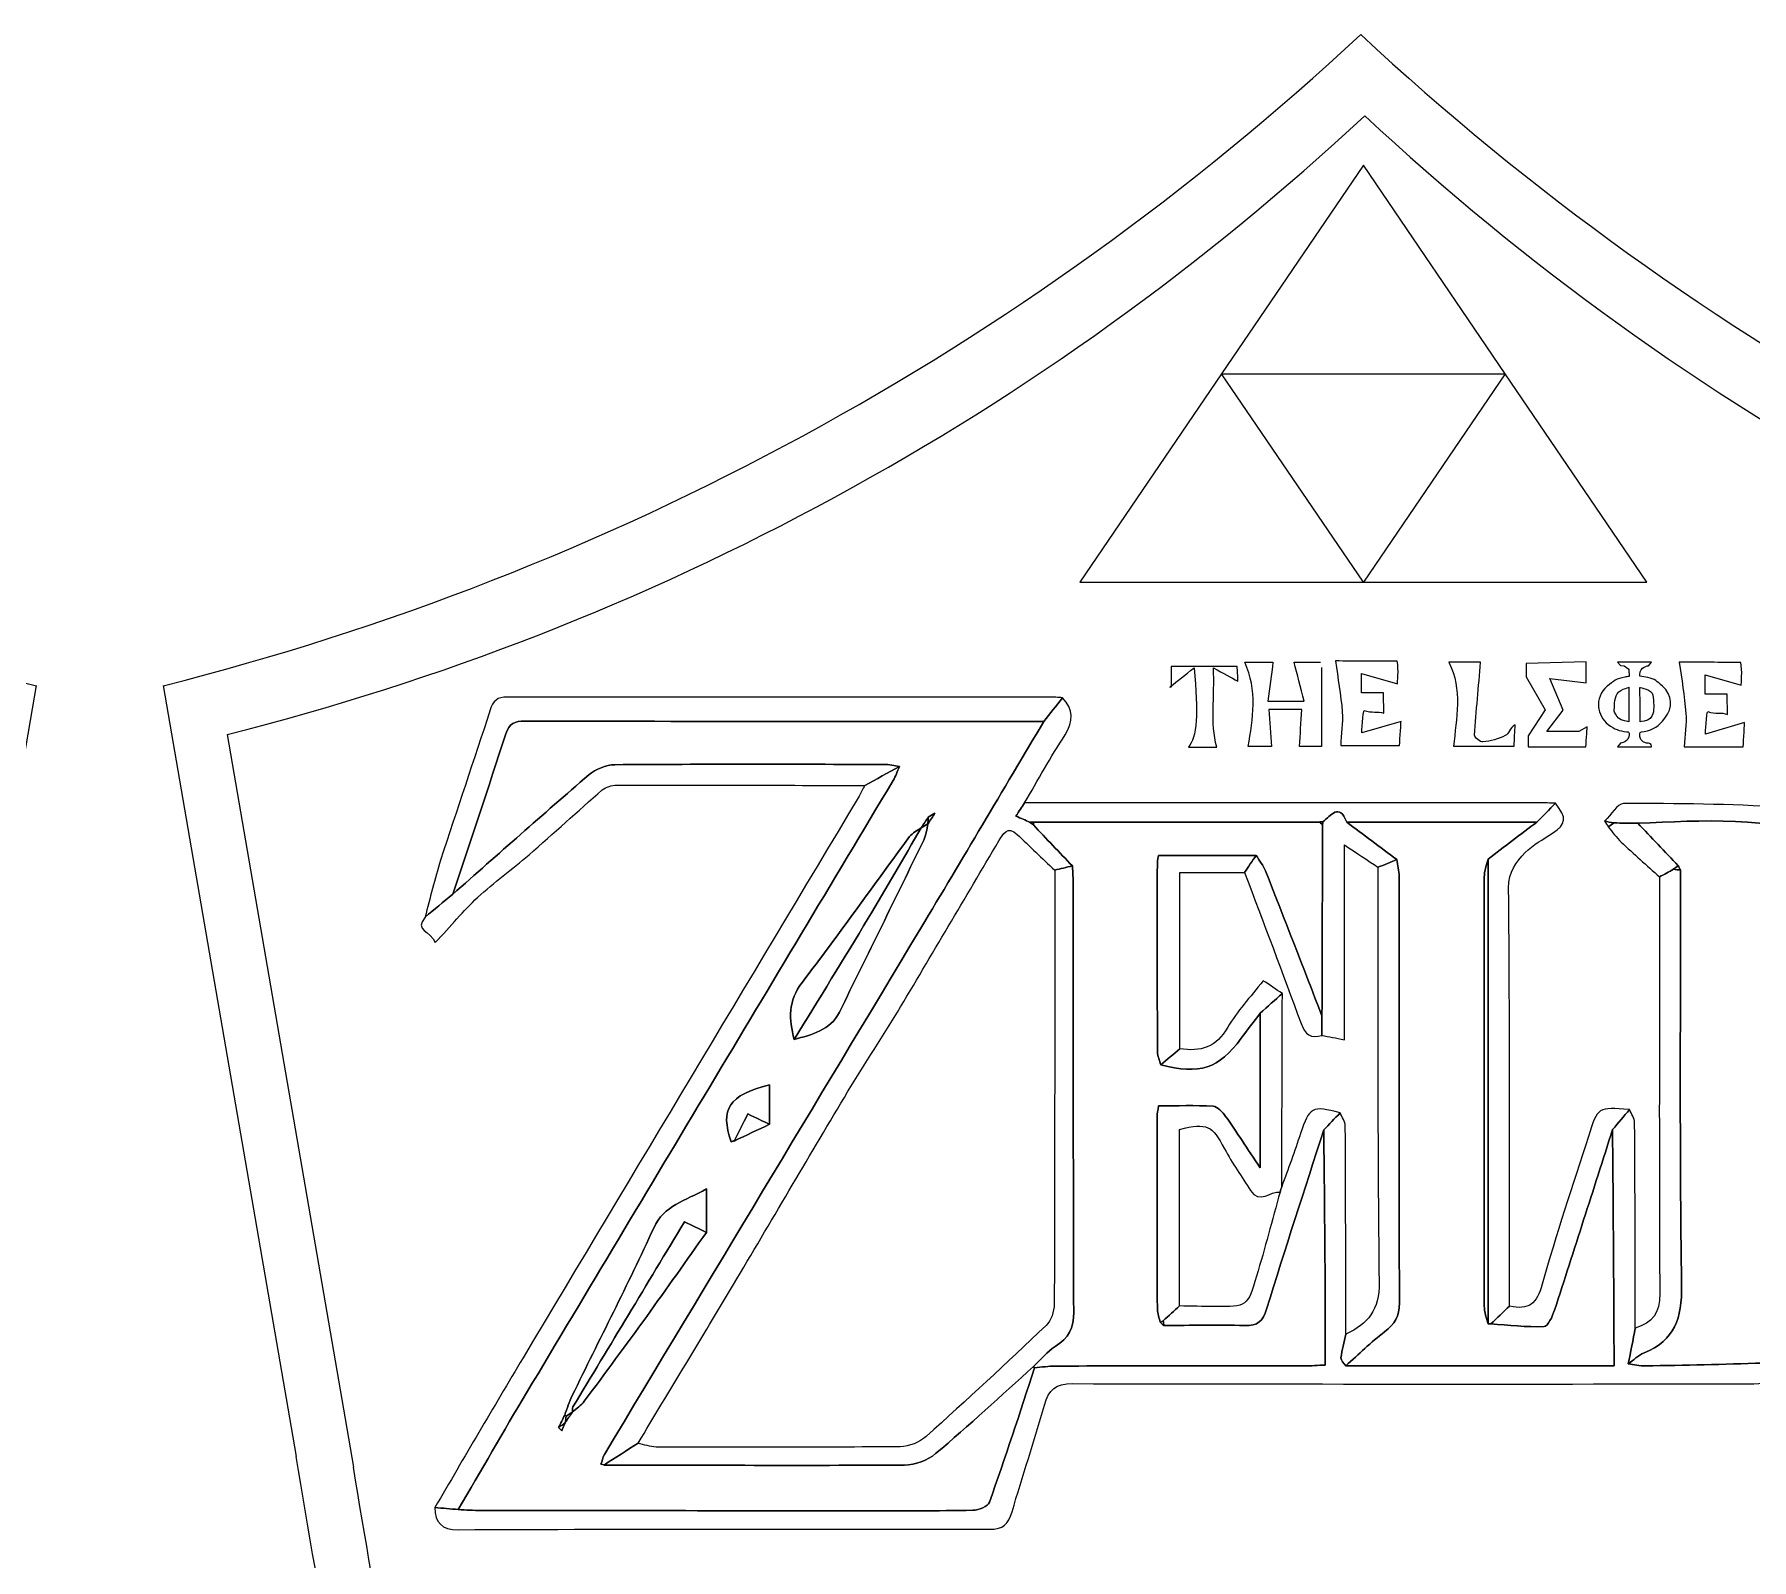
# Model space of a CAD drawing. Header units: inches. Extents: x 0 to 12, y 0 to 12.
# Drawn here: x 9.929 to 11.122, y 9.569 to 10.628 of the extents above; entities that cross this region are included whole.
import ezdxf

# ---------------------------------------------------------------- set-up
doc = ezdxf.new("R2010")
doc.units = ezdxf.units.IN
doc.header["$MEASUREMENT"] = 0

msp = doc.modelspace()

# ---------------------------------------------------------------- linework, layer by layer
at = {"color": 5, "lineweight": 0}
for p, q in [((10.8522, 10.537), (10.7537, 10.3922)), ((10.9506, 10.3922), (10.8522, 10.537)), ((10.7537, 10.3922), (10.6553, 10.2475)), ((10.8522, 10.2475), (10.7537, 10.3922)), ((10.7537, 10.3922), (10.9506, 10.3922)), ((10.9506, 10.3922), (10.8522, 10.2475)), ((11.0491, 10.2475), (10.9506, 10.3922)), ((10.6553, 10.2475), (10.8522, 10.2475)), ((10.8522, 10.2475), (11.0491, 10.2475)), ((10.0631, 10.1417), (10.1509, 9.6333))]:
    msp.add_line(p, q, dxfattribs=at)
at = {"color": 250, "lineweight": 0}
for p, q in [((9.8384, 9.6406), (9.9309, 10.1757)), ((10.0187, 10.1757), (10.1112, 9.6406))]:
    msp.add_line(p, q, dxfattribs=at)
for centre, start, end in [((10.3953, 12.021), 227.0707, 255.8739), ((9.5543, 12.021), 284.1261, 312.9293), ((12.1464, 12.021), 227.0707, 255.8739)]:
    msp.add_arc(centre, 1.9029, start, end, dxfattribs=at)
at = {"color": 5, "lineweight": 0}
for centre, start, end in [((9.6219, 11.8948), 284.1261, 312.9293), ((12.0843, 11.8948), 227.0707, 255.8739)]:
    msp.add_arc(centre, 1.8077, start, end, dxfattribs=at)
at = {"color": 1, "lineweight": 0}
for points, knots in [([(10.7186, 10.1748), (10.7186, 10.1793), (10.7186, 10.1837), (10.7186, 10.189), (10.7338, 10.189), (10.7486, 10.189), (10.7645, 10.189), (10.7647, 10.186), (10.7649, 10.1825), (10.7651, 10.1788), (10.76, 10.1815), (10.7553, 10.1841), (10.748, 10.1881), (10.7492, 10.1676), (10.7455, 10.1501), (10.7504, 10.133), (10.746, 10.133), (10.7386, 10.133), (10.7307, 10.133), (10.7365, 10.1396), (10.7378, 10.1565), (10.7346, 10.1881), (10.7281, 10.1829), (10.7232, 10.179), (10.7183, 10.175), (10.7183, 10.175), (10.7186, 10.1748), (10.7186, 10.1748)], [0, 0, 0, 0, 1, 1, 1, 2, 2, 2, 3, 3, 3, 4, 4, 4, 5, 5, 5, 6, 6, 6, 7, 7, 7, 8, 8, 8, 9, 9, 9, 9]), ([(10.823, 10.1882), (10.823, 10.1871), (10.823, 10.186), (10.823, 10.1849), (10.823, 10.1667), (10.823, 10.1502), (10.823, 10.1335), (10.8184, 10.1335), (10.812, 10.1335), (10.8078, 10.1335), (10.8083, 10.1418), (10.8089, 10.1501), (10.8095, 10.1592), (10.8016, 10.1592), (10.7949, 10.1592), (10.7864, 10.1592), (10.7871, 10.1506), (10.7877, 10.1423), (10.7884, 10.1334), (10.7837, 10.1334), (10.7766, 10.1334), (10.7721, 10.1334), (10.7756, 10.1528), (10.7786, 10.1724), (10.7698, 10.192), (10.7763, 10.192), (10.7828, 10.192), (10.7894, 10.192), (10.7882, 10.1831), (10.7871, 10.1742), (10.7859, 10.1648), (10.7947, 10.1648), (10.8013, 10.1648), (10.8111, 10.1648), (10.8085, 10.1748), (10.8063, 10.1834), (10.804, 10.192), (10.8101, 10.192), (10.8162, 10.192), (10.8223, 10.192)], [0, 0, 0, 0, 1, 1, 1, 2, 2, 2, 3, 3, 3, 4, 4, 4, 5, 5, 5, 6, 6, 6, 7, 7, 7, 8, 8, 8, 9, 9, 9, 10, 10, 10, 11, 11, 11, 12, 12, 12, 13, 13, 13, 13]), ([(10.8756, 10.1926), (10.8769, 10.1873), (10.8758, 10.177), (10.8758, 10.177), (10.8758, 10.177), (10.8508, 10.1842), (10.8508, 10.1842), (10.8508, 10.1842), (10.8508, 10.1707), (10.8508, 10.1707), (10.8508, 10.1707), (10.8661, 10.1707), (10.8661, 10.1707), (10.8661, 10.1707), (10.8664, 10.1592), (10.8664, 10.1565), (10.8621, 10.1583), (10.8578, 10.1564), (10.8528, 10.1585), (10.8516, 10.1578), (10.851, 10.1429), (10.851, 10.1429), (10.851, 10.1429), (10.8783, 10.1508), (10.8783, 10.1508), (10.8783, 10.1508), (10.8776, 10.139), (10.8773, 10.1341), (10.8622, 10.1341), (10.8481, 10.1341), (10.8364, 10.1341), (10.8368, 10.142), (10.838, 10.1498), (10.8375, 10.1575), (10.8366, 10.1693), (10.8344, 10.181), (10.8328, 10.1928), (10.8459, 10.1928), (10.8626, 10.1926), (10.8756, 10.1926)], [0, 0, 0, 0, 1, 1, 1, 2, 2, 2, 3, 3, 3, 4, 4, 4, 5, 5, 5, 6, 6, 6, 7, 7, 7, 8, 8, 8, 9, 9, 9, 10, 10, 10, 11, 11, 11, 12, 12, 12, 13, 13, 13, 13]), ([(10.9336, 10.192), (10.9321, 10.175), (10.9305, 10.1581), (10.9294, 10.1412), (10.9293, 10.1397), (10.9334, 10.1364), (10.9352, 10.1366), (10.9405, 10.1372), (10.946, 10.1386), (10.9507, 10.141), (10.9529, 10.1421), (10.9537, 10.1462), (10.9576, 10.1486), (10.9573, 10.1438), (10.9571, 10.1391), (10.9568, 10.1336), (10.9421, 10.1336), (10.9281, 10.1336), (10.9148, 10.1336), (10.9166, 10.1529), (10.9211, 10.1728), (10.9116, 10.192), (10.9189, 10.192), (10.9262, 10.192), (10.9336, 10.192)], [0, 0, 0, 0, 1, 1, 1, 2, 2, 2, 3, 3, 3, 4, 4, 4, 5, 5, 5, 6, 6, 6, 7, 7, 7, 8, 8, 8, 8]), ([(10.9816, 10.1807), (10.9816, 10.1807), (10.991, 10.1586), (10.991, 10.1586), (10.991, 10.1586), (10.9795, 10.1438), (10.9795, 10.1438), (10.9795, 10.1438), (11.0018, 10.1439), (11.0018, 10.1439), (11.0018, 10.1439), (11.0076, 10.1472), (11.0076, 10.1472), (11.0076, 10.1472), (11.007, 10.1383), (11.0067, 10.1333), (10.9919, 10.1333), (10.9667, 10.1333), (10.9667, 10.1333), (10.9667, 10.1333), (10.9665, 10.1409), (10.9665, 10.1409), (10.9665, 10.1409), (10.9785, 10.1589), (10.9785, 10.1589), (10.9785, 10.1589), (10.9652, 10.1818), (10.9652, 10.1818), (10.9652, 10.1818), (10.9651, 10.191), (10.9651, 10.191), (10.9651, 10.191), (11.0068, 10.1922), (11.0068, 10.1922), (11.0068, 10.1873), (11.0068, 10.1824), (11.0068, 10.1776), (11.0068, 10.1776), (10.9816, 10.1807), (10.9816, 10.1807)], [0, 0, 0, 0, 1, 1, 1, 2, 2, 2, 3, 3, 3, 4, 4, 4, 5, 5, 5, 6, 6, 6, 7, 7, 7, 8, 8, 8, 9, 9, 9, 10, 10, 10, 11, 11, 11, 12, 12, 12, 13, 13, 13, 13]), ([(11.0522, 10.192), (11.0522, 10.192), (11.0503, 10.1896), (11.0503, 10.1896), (11.0503, 10.1896), (11.0441, 10.1888), (11.0441, 10.1835), (11.0441, 10.1831), (11.0441, 10.1827), (11.0441, 10.1822), (11.046, 10.1819), (11.0479, 10.1817), (11.0497, 10.1814), (11.0544, 10.1804), (11.0562, 10.1786), (11.0598, 10.1754), (11.0667, 10.1691), (11.0674, 10.1603), (11.0615, 10.153), (11.0571, 10.1477), (11.0537, 10.1451), (11.0471, 10.1439), (11.0441, 10.1434), (11.0441, 10.1435), (11.0441, 10.1404), (11.0441, 10.137), (11.0487, 10.1357), (11.0487, 10.1357), (11.0487, 10.1357), (11.0497, 10.1357), (11.0501, 10.1357), (11.0525, 10.1357), (11.0523, 10.1333), (11.0523, 10.1333), (11.0523, 10.1333), (11.0287, 10.1333), (11.0287, 10.1333), (11.0287, 10.1333), (11.0306, 10.1357), (11.0306, 10.1357), (11.0306, 10.1357), (11.0367, 10.1366), (11.0368, 10.1418), (11.0368, 10.1431), (11.0366, 10.1436), (11.035, 10.1437), (11.0296, 10.1442), (11.0268, 10.1454), (11.0222, 10.1488), (11.0145, 10.1546), (11.012, 10.1669), (11.0215, 10.1753), (11.0257, 10.179), (11.0282, 10.1807), (11.0336, 10.1816), (11.0345, 10.1818), (11.0355, 10.1819), (11.0368, 10.1821), (11.0367, 10.1838), (11.0364, 10.1872), (11.0364, 10.1872), (11.0364, 10.1872), (11.0332, 10.1895), (11.0332, 10.1895), (11.0332, 10.1895), (11.0306, 10.1896), (11.0306, 10.1896), (11.0306, 10.1896), (11.0286, 10.192), (11.0286, 10.192), (11.0286, 10.192), (11.0522, 10.192), (11.0522, 10.192)], [0, 0, 0, 0, 1, 1, 1, 2, 2, 2, 3, 3, 3, 4, 4, 4, 5, 5, 5, 6, 6, 6, 7, 7, 7, 8, 8, 8, 9, 9, 9, 10, 10, 10, 11, 11, 11, 12, 12, 12, 13, 13, 13, 14, 14, 14, 15, 15, 15, 16, 16, 16, 17, 17, 17, 18, 18, 18, 19, 19, 19, 20, 20, 20, 21, 21, 21, 22, 22, 22, 23, 23, 23, 24, 24, 24, 24]), ([(11.1142, 10.1918), (11.1155, 10.1865), (11.1145, 10.1761), (11.1145, 10.1761), (11.1145, 10.1761), (11.0895, 10.1833), (11.0895, 10.1833), (11.0895, 10.1833), (11.0894, 10.1698), (11.0894, 10.1698), (11.0894, 10.1698), (11.1047, 10.1698), (11.1047, 10.1698), (11.1047, 10.1698), (11.105, 10.1584), (11.105, 10.1557), (11.1007, 10.1575), (11.0965, 10.1556), (11.0914, 10.1577), (11.0902, 10.157), (11.0897, 10.1421), (11.0897, 10.1421), (11.0897, 10.1421), (11.1169, 10.15), (11.1169, 10.15), (11.1169, 10.15), (11.1162, 10.1382), (11.1159, 10.1332), (11.1008, 10.1332), (11.0867, 10.1332), (11.075, 10.1332), (11.0754, 10.1412), (11.0767, 10.149), (11.0761, 10.1566), (11.0752, 10.1685), (11.0731, 10.1802), (11.0715, 10.192), (11.0845, 10.192), (11.1012, 10.1918), (11.1142, 10.1918)], [0, 0, 0, 0, 1, 1, 1, 2, 2, 2, 3, 3, 3, 4, 4, 4, 5, 5, 5, 6, 6, 6, 7, 7, 7, 8, 8, 8, 9, 9, 9, 10, 10, 10, 11, 11, 11, 12, 12, 12, 13, 13, 13, 13]), ([(10.7183, 10.175), (10.7183, 10.175), (10.7181, 10.1743), (10.7181, 10.1743), (10.7181, 10.1743), (10.7186, 10.1748), (10.7186, 10.1748), (10.7186, 10.1748), (10.7183, 10.175), (10.7183, 10.175)], [0, 0, 0, 0, 1, 1, 1, 2, 2, 2, 3, 3, 3, 3]), ([(11.0366, 10.1746), (11.0366, 10.1746), (11.0289, 10.1727), (11.0276, 10.1687), (11.0263, 10.1647), (11.0264, 10.1579), (11.0264, 10.1579), (11.0264, 10.1579), (11.0275, 10.1547), (11.0293, 10.153), (11.031, 10.1513), (11.0366, 10.1506), (11.0366, 10.1506), (11.0366, 10.1506), (11.0366, 10.1746), (11.0366, 10.1746)], [0, 0, 0, 0, 1, 1, 1, 2, 2, 2, 3, 3, 3, 4, 4, 4, 5, 5, 5, 5]), ([(11.0443, 10.1506), (11.0446, 10.1506), (11.0493, 10.1511), (11.0513, 10.1529), (11.0533, 10.1547), (11.0537, 10.158), (11.0537, 10.158), (11.0537, 10.158), (11.054, 10.1653), (11.0532, 10.1691), (11.0525, 10.1729), (11.0442, 10.1744), (11.0442, 10.1744), (11.0442, 10.1744), (11.0443, 10.1616), (11.0443, 10.1506)], [0, 0, 0, 0, 1, 1, 1, 2, 2, 2, 3, 3, 3, 4, 4, 4, 5, 5, 5, 5])]:
    msp.add_open_spline(points, degree=3, knots=knots, dxfattribs=at)
at = {"color": 5, "lineweight": 0}
for points, knots in [([(10.6433, 10.1672), (10.639, 10.1618), (10.6347, 10.1563), (10.6303, 10.1508), (10.5102, 10.1508), (10.3901, 10.1508), (10.2699, 10.1511), (10.2628, 10.1511), (10.259, 10.1494), (10.2566, 10.1422), (10.2446, 10.105), (10.2322, 10.068), (10.2198, 10.0309), (10.2134, 10.0256), (10.207, 10.0203), (10.2006, 10.015), (10.2042, 10.0282), (10.2072, 10.0416), (10.2114, 10.0546), (10.2227, 10.0894), (10.2346, 10.124), (10.2458, 10.1588), (10.2479, 10.1651), (10.2506, 10.1679), (10.2577, 10.1678), (10.3846, 10.1676), (10.5115, 10.1677), (10.6385, 10.1676), (10.6401, 10.1676), (10.6417, 10.1674), (10.6433, 10.1672)], [0, 0, 0, 0, 1, 1, 1, 2, 2, 2, 3, 3, 3, 4, 4, 4, 5, 5, 5, 6, 6, 6, 7, 7, 7, 8, 8, 8, 9, 9, 9, 10, 10, 10, 10]), ([(10.6433, 10.1672), (10.6507, 10.1591), (10.6512, 10.1512), (10.645, 10.1415), (10.635, 10.1262), (10.6262, 10.1101), (10.6169, 10.0943), (10.615, 10.0914), (10.6131, 10.0885), (10.6108, 10.0851), (10.6146, 10.0835), (10.6175, 10.0823), (10.6204, 10.081), (10.6212, 10.0804), (10.6221, 10.0797), (10.623, 10.079), (10.632, 10.0695), (10.6411, 10.06), (10.6501, 10.0505), (10.646, 10.0496), (10.6419, 10.0486), (10.6378, 10.0477), (10.6291, 10.0559), (10.6205, 10.0642), (10.6118, 10.0724), (10.6049, 10.0788), (10.6018, 10.0726), (10.5991, 10.0679), (10.5755, 10.0284), (10.5523, 9.9886), (10.5286, 9.9491), (10.5167, 9.9292), (10.5037, 9.9099), (10.4918, 9.8899), (10.4659, 9.8467), (10.4405, 9.8032), (10.4147, 9.7599), (10.3928, 9.7231), (10.3706, 9.6865), (10.3485, 9.6498), (10.3406, 9.6448), (10.3328, 9.6398), (10.3249, 9.6347), (10.3249, 9.6347), (10.3248, 9.6348), (10.3248, 9.6348), (10.3242, 9.635), (10.3235, 9.6352), (10.3227, 9.6352), (10.3235, 9.6374), (10.3239, 9.6399), (10.3251, 9.6419), (10.3983, 9.7638), (10.4717, 9.8856), (10.5449, 10.0074), (10.5735, 10.0551), (10.6018, 10.103), (10.6303, 10.1508), (10.6347, 10.1563), (10.639, 10.1618), (10.6433, 10.1672)], [0, 0, 0, 0, 1, 1, 1, 2, 2, 2, 3, 3, 3, 4, 4, 4, 5, 5, 5, 6, 6, 6, 7, 7, 7, 8, 8, 8, 9, 9, 9, 10, 10, 10, 11, 11, 11, 12, 12, 12, 13, 13, 13, 14, 14, 14, 15, 15, 15, 16, 16, 16, 17, 17, 17, 18, 18, 18, 19, 19, 19, 20, 20, 20, 20]), ([(10.53, 10.1196), (10.5265, 10.1201), (10.5229, 10.121), (10.5193, 10.121), (10.457, 10.1211), (10.3947, 10.1213), (10.3324, 10.1208), (10.3263, 10.1207), (10.319, 10.1177), (10.3143, 10.1137), (10.2825, 10.0864), (10.2513, 10.0586), (10.2198, 10.0309), (10.2322, 10.068), (10.2446, 10.105), (10.2566, 10.1422), (10.259, 10.1494), (10.2628, 10.1511), (10.2699, 10.1511), (10.3901, 10.1508), (10.5102, 10.1508), (10.6303, 10.1508), (10.6018, 10.103), (10.5735, 10.0551), (10.5449, 10.0074), (10.4717, 9.8856), (10.3983, 9.7638), (10.3251, 9.6419), (10.3239, 9.6399), (10.3235, 9.6374), (10.3227, 9.6352), (10.3234, 9.635), (10.3241, 9.6349), (10.3248, 9.6348), (10.3248, 9.6348), (10.3249, 9.6347), (10.3249, 9.6347), (10.3944, 9.6346), (10.464, 9.6342), (10.5336, 9.6347), (10.5409, 9.6347), (10.5496, 9.6379), (10.5551, 9.6426), (10.5784, 9.6621), (10.6006, 9.6828), (10.6232, 9.7031), (10.6232, 9.7031), (10.6239, 9.7022), (10.6239, 9.7022), (10.6136, 9.671), (10.6035, 9.6397), (10.5925, 9.6088), (10.5915, 9.6059), (10.585, 9.6034), (10.581, 9.6033), (10.5562, 9.6028), (10.5314, 9.603), (10.5066, 9.603), (10.4176, 9.603), (10.3285, 9.603), (10.2395, 9.6031), (10.2342, 9.6031), (10.229, 9.6035), (10.2237, 9.6038), (10.2395, 9.6308), (10.255, 9.6579), (10.2711, 9.6848), (10.3558, 9.8265), (10.4408, 9.9681), (10.5256, 10.1098), (10.5274, 10.1128), (10.5286, 10.1163), (10.53, 10.1196)], [0, 0, 0, 0, 1, 1, 1, 2, 2, 2, 3, 3, 3, 4, 4, 4, 5, 5, 5, 6, 6, 6, 7, 7, 7, 8, 8, 8, 9, 9, 9, 10, 10, 10, 11, 11, 11, 12, 12, 12, 13, 13, 13, 14, 14, 14, 15, 15, 15, 16, 16, 16, 17, 17, 17, 18, 18, 18, 19, 19, 19, 20, 20, 20, 21, 21, 21, 22, 22, 22, 23, 23, 23, 24, 24, 24, 24]), ([(10.53, 10.1196), (10.522, 10.1152), (10.5139, 10.1108), (10.5059, 10.1064), (10.4484, 10.1065), (10.391, 10.1067), (10.3336, 10.1066), (10.3303, 10.1066), (10.3262, 10.1054), (10.3237, 10.1033), (10.3066, 10.0885), (10.2899, 10.0732), (10.2728, 10.0583), (10.2611, 10.0482), (10.2485, 10.0392), (10.2371, 10.0287), (10.2272, 10.0195), (10.2185, 10.0089), (10.2077, 9.9973), (10.2045, 10.0056), (10.1927, 10.0055), (10.2006, 10.015), (10.207, 10.0203), (10.2134, 10.0256), (10.2198, 10.0309), (10.2513, 10.0586), (10.2825, 10.0864), (10.3143, 10.1137), (10.319, 10.1177), (10.3263, 10.1207), (10.3324, 10.1208), (10.3947, 10.1213), (10.457, 10.1211), (10.5193, 10.121), (10.5229, 10.121), (10.5265, 10.1201), (10.53, 10.1196)], [0, 0, 0, 0, 1, 1, 1, 2, 2, 2, 3, 3, 3, 4, 4, 4, 5, 5, 5, 6, 6, 6, 7, 7, 7, 8, 8, 8, 9, 9, 9, 10, 10, 10, 11, 11, 11, 12, 12, 12, 12]), ([(10.2237, 9.6038), (10.2183, 9.6043), (10.2129, 9.6047), (10.2074, 9.6052), (10.2278, 9.6399), (10.248, 9.6747), (10.2687, 9.7092), (10.3464, 9.8392), (10.4242, 9.969), (10.502, 10.0989), (10.5034, 10.1013), (10.5046, 10.1039), (10.5059, 10.1064), (10.5139, 10.1108), (10.522, 10.1152), (10.53, 10.1196), (10.5286, 10.1163), (10.5274, 10.1128), (10.5256, 10.1098), (10.4408, 9.9681), (10.3558, 9.8265), (10.2711, 9.6848), (10.255, 9.6579), (10.2395, 9.6308), (10.2237, 9.6038)], [0, 0, 0, 0, 1, 1, 1, 2, 2, 2, 3, 3, 3, 4, 4, 4, 5, 5, 5, 6, 6, 6, 7, 7, 7, 8, 8, 8, 8]), ([(10.9855, 10.094), (10.9812, 10.0897), (10.977, 10.0853), (10.9727, 10.081), (10.9287, 10.081), (10.8846, 10.081), (10.8406, 10.081), (10.8352, 10.0947), (10.8297, 10.0853), (10.8241, 10.0812), (10.8232, 10.0811), (10.8222, 10.0811), (10.8212, 10.081), (10.7553, 10.081), (10.6893, 10.081), (10.6233, 10.081), (10.6223, 10.081), (10.6214, 10.081), (10.6204, 10.081), (10.6175, 10.0823), (10.6146, 10.0835), (10.6108, 10.0851), (10.6131, 10.0885), (10.615, 10.0914), (10.6169, 10.0943), (10.7361, 10.0944), (10.8553, 10.0944), (10.9745, 10.0944), (10.9781, 10.0944), (10.9818, 10.0941), (10.9855, 10.094)], [0, 0, 0, 0, 1, 1, 1, 2, 2, 2, 3, 3, 3, 4, 4, 4, 5, 5, 5, 6, 6, 6, 7, 7, 7, 8, 8, 8, 9, 9, 9, 10, 10, 10, 10]), ([(10.8753, 10.055), (10.871, 10.0532), (10.8667, 10.0514), (10.8623, 10.0496), (10.855, 10.0545), (10.8477, 10.0593), (10.839, 10.0651), (10.839, 10.0194), (10.839, 9.9753), (10.839, 9.9299), (10.833, 9.9311), (10.8282, 9.932), (10.8234, 9.9329), (10.8234, 9.9375), (10.8234, 9.942), (10.8234, 9.9465), (10.8236, 9.9908), (10.8237, 10.0351), (10.8238, 10.0795), (10.824, 10.08), (10.8241, 10.0806), (10.8241, 10.0812), (10.8297, 10.0853), (10.8352, 10.0947), (10.8406, 10.081), (10.8522, 10.0724), (10.8637, 10.0637), (10.8753, 10.055)], [0, 0, 0, 0, 1, 1, 1, 2, 2, 2, 3, 3, 3, 4, 4, 4, 5, 5, 5, 6, 6, 6, 7, 7, 7, 8, 8, 8, 9, 9, 9, 9]), ([(10.9855, 10.094), (10.9937, 10.084), (10.9932, 10.0797), (10.9834, 10.0732), (10.977, 10.0689), (10.9698, 10.0653), (10.9646, 10.0598), (10.9582, 10.0532), (10.9529, 10.0466), (10.953, 10.0351), (10.9539, 9.9384), (10.9537, 9.8417), (10.9537, 9.745), (10.9494, 9.7409), (10.945, 9.7367), (10.9406, 9.7326), (10.94, 9.7326), (10.9394, 9.7326), (10.9387, 9.7326), (10.9387, 9.8402), (10.9387, 9.9477), (10.9387, 10.0553), (10.95, 10.0639), (10.9614, 10.0725), (10.9727, 10.081), (10.977, 10.0853), (10.9812, 10.0897), (10.9855, 10.094)], [0, 0, 0, 0, 1, 1, 1, 2, 2, 2, 3, 3, 3, 4, 4, 4, 5, 5, 5, 6, 6, 6, 7, 7, 7, 8, 8, 8, 9, 9, 9, 9]), ([(11.1904, 10.075), (11.1878, 10.0723), (11.1853, 10.0697), (11.1828, 10.067), (11.1809, 10.0674), (11.1788, 10.0676), (11.177, 10.0683), (11.1334, 10.0857), (11.088, 10.0819), (11.0427, 10.0802), (11.0372, 10.0802), (11.0317, 10.0803), (11.0262, 10.0804), (11.024, 10.0808), (11.0218, 10.0812), (11.0197, 10.0816), (11.0241, 10.0859), (11.0284, 10.0938), (11.0328, 10.0938), (11.0698, 10.0939), (11.1068, 10.0936), (11.1436, 10.0912), (11.1579, 10.0903), (11.1717, 10.0838), (11.1857, 10.0795), (11.1875, 10.079), (11.1888, 10.0766), (11.1904, 10.075)], [0, 0, 0, 0, 1, 1, 1, 2, 2, 2, 3, 3, 3, 4, 4, 4, 5, 5, 5, 6, 6, 6, 7, 7, 7, 8, 8, 8, 9, 9, 9, 9]), ([(10.5499, 10.0843), (10.5499, 10.0843), (10.55, 10.0844), (10.55, 10.0844), (10.5484, 10.0819), (10.5467, 10.0795), (10.5451, 10.077), (10.5451, 10.077), (10.5451, 10.077), (10.5451, 10.077), (10.5424, 10.075), (10.539, 10.0735), (10.5371, 10.0709), (10.5122, 10.0372), (10.4881, 10.003), (10.4626, 9.9699), (10.4525, 9.9568), (10.4533, 9.9441), (10.4569, 9.9301), (10.4692, 9.9334), (10.482, 9.9363), (10.4883, 9.9491), (10.508, 9.9888), (10.5275, 10.0287), (10.5469, 10.0685), (10.5486, 10.0719), (10.5489, 10.076), (10.5498, 10.0797), (10.5498, 10.0797), (10.5497, 10.0796), (10.5497, 10.0796), (10.5514, 10.0822), (10.5531, 10.0847), (10.5547, 10.0872), (10.5531, 10.0863), (10.5515, 10.0853), (10.5499, 10.0843)], [0, 0, 0, 0, 1, 1, 1, 2, 2, 2, 3, 3, 3, 4, 4, 4, 5, 5, 5, 6, 6, 6, 7, 7, 7, 8, 8, 8, 9, 9, 9, 10, 10, 10, 11, 11, 11, 12, 12, 12, 12]), ([(10.5451, 10.077), (10.5329, 10.056), (10.5208, 10.035), (10.5083, 10.0142), (10.4914, 9.986), (10.4741, 9.9581), (10.4569, 9.9301), (10.4533, 9.9441), (10.4525, 9.9568), (10.4626, 9.9699), (10.4881, 10.003), (10.5122, 10.0372), (10.5371, 10.0709), (10.539, 10.0735), (10.5424, 10.075), (10.5451, 10.077)], [0, 0, 0, 0, 1, 1, 1, 2, 2, 2, 3, 3, 3, 4, 4, 4, 5, 5, 5, 5]), ([(10.5498, 10.0797), (10.5489, 10.076), (10.5486, 10.0719), (10.5469, 10.0685), (10.5275, 10.0287), (10.508, 9.9888), (10.4883, 9.9491), (10.482, 9.9363), (10.4692, 9.9334), (10.4569, 9.9301), (10.4741, 9.9581), (10.4914, 9.986), (10.5083, 10.0142), (10.5208, 10.035), (10.5329, 10.056), (10.5451, 10.077), (10.5451, 10.077), (10.5451, 10.077), (10.5451, 10.077), (10.5466, 10.0779), (10.5482, 10.0788), (10.5498, 10.0797)], [0, 0, 0, 0, 1, 1, 1, 2, 2, 2, 3, 3, 3, 4, 4, 4, 5, 5, 5, 6, 6, 6, 7, 7, 7, 7]), ([(10.5498, 10.0797), (10.5482, 10.0788), (10.5466, 10.0779), (10.5451, 10.077), (10.5467, 10.0795), (10.5484, 10.0819), (10.55, 10.0844), (10.5499, 10.0828), (10.5498, 10.0812), (10.5497, 10.0796), (10.5497, 10.0796), (10.5498, 10.0797), (10.5498, 10.0797)], [0, 0, 0, 0, 1, 1, 1, 2, 2, 2, 3, 3, 3, 4, 4, 4, 4]), ([(10.5497, 10.0796), (10.5498, 10.0812), (10.5499, 10.0828), (10.55, 10.0844), (10.55, 10.0844), (10.5499, 10.0843), (10.5499, 10.0843), (10.5515, 10.0853), (10.5531, 10.0863), (10.5547, 10.0872), (10.5531, 10.0847), (10.5514, 10.0822), (10.5497, 10.0796)], [0, 0, 0, 0, 1, 1, 1, 2, 2, 2, 3, 3, 3, 4, 4, 4, 4]), ([(10.5547, 10.0872), (10.5531, 10.0863), (10.5515, 10.0853), (10.5499, 10.0843), (10.5515, 10.0853), (10.5531, 10.0863), (10.5547, 10.0872)], [0, 0, 0, 0, 1, 1, 1, 2, 2, 2, 2]), ([(10.6233, 10.081), (10.6232, 10.0804), (10.6231, 10.0797), (10.623, 10.079), (10.6221, 10.0797), (10.6212, 10.0804), (10.6204, 10.081), (10.6214, 10.081), (10.6223, 10.081), (10.6233, 10.081)], [0, 0, 0, 0, 1, 1, 1, 2, 2, 2, 3, 3, 3, 3]), ([(10.6233, 10.081), (10.6893, 10.081), (10.7553, 10.081), (10.8212, 10.081), (10.8221, 10.0805), (10.8229, 10.08), (10.8238, 10.0795), (10.8237, 10.0351), (10.8236, 9.9908), (10.8234, 9.9465), (10.8104, 9.9801), (10.7974, 10.0136), (10.7842, 10.0471), (10.7826, 10.0509), (10.7799, 10.0543), (10.7777, 10.0579), (10.7553, 10.0579), (10.733, 10.0579), (10.7098, 10.0579), (10.7096, 10.0566), (10.7091, 10.0547), (10.7091, 10.0528), (10.709, 10.009), (10.709, 9.9653), (10.7092, 9.9215), (10.7092, 9.9185), (10.7107, 9.9155), (10.7115, 9.9125), (10.7385, 9.9054), (10.7518, 9.9098), (10.7673, 9.9309), (10.7716, 9.9367), (10.7761, 9.9425), (10.7805, 9.9483), (10.7805, 9.9135), (10.7805, 9.8786), (10.7805, 9.8409), (10.7714, 9.8546), (10.7642, 9.8658), (10.7565, 9.8767), (10.7544, 9.8797), (10.7509, 9.8835), (10.7478, 9.8837), (10.7354, 9.8845), (10.7229, 9.884), (10.71, 9.884), (10.7095, 9.8806), (10.709, 9.8787), (10.709, 9.8768), (10.709, 9.8321), (10.709, 9.7875), (10.7091, 9.7428), (10.7091, 9.7397), (10.7105, 9.7366), (10.7112, 9.7336), (10.712, 9.7329), (10.7128, 9.7322), (10.7136, 9.7315), (10.7323, 9.7316), (10.751, 9.7323), (10.7697, 9.7315), (10.779, 9.7312), (10.7824, 9.7346), (10.7849, 9.7429), (10.7978, 9.7845), (10.8113, 9.8259), (10.8247, 9.8673), (10.825, 9.8307), (10.8254, 9.7942), (10.8256, 9.7576), (10.8258, 9.7402), (10.8257, 9.7227), (10.8257, 9.7041), (10.8203, 9.7039), (10.816, 9.7035), (10.8117, 9.7035), (10.7539, 9.7035), (10.6962, 9.7035), (10.6384, 9.7034), (10.6336, 9.7034), (10.6287, 9.7026), (10.6239, 9.7022), (10.6239, 9.7022), (10.6232, 9.7031), (10.6232, 9.7031), (10.6282, 9.7078), (10.6325, 9.7136), (10.6382, 9.717), (10.6476, 9.7227), (10.651, 9.7298), (10.651, 9.7409), (10.6506, 9.8396), (10.6508, 9.9384), (10.6507, 10.0372), (10.6507, 10.0416), (10.6504, 10.0461), (10.6501, 10.0505), (10.6411, 10.06), (10.632, 10.0695), (10.623, 10.079), (10.6231, 10.0797), (10.6232, 10.0804), (10.6233, 10.081)], [0, 0, 0, 0, 1, 1, 1, 2, 2, 2, 3, 3, 3, 4, 4, 4, 5, 5, 5, 6, 6, 6, 7, 7, 7, 8, 8, 8, 9, 9, 9, 10, 10, 10, 11, 11, 11, 12, 12, 12, 13, 13, 13, 14, 14, 14, 15, 15, 15, 16, 16, 16, 17, 17, 17, 18, 18, 18, 19, 19, 19, 20, 20, 20, 21, 21, 21, 22, 22, 22, 23, 23, 23, 24, 24, 24, 25, 25, 25, 26, 26, 26, 27, 27, 27, 28, 28, 28, 29, 29, 29, 30, 30, 30, 31, 31, 31, 32, 32, 32, 33, 33, 33, 34, 34, 34, 34]), ([(10.8241, 10.0812), (10.8241, 10.0806), (10.824, 10.08), (10.8238, 10.0795), (10.8229, 10.08), (10.8221, 10.0805), (10.8212, 10.081), (10.8222, 10.0811), (10.8232, 10.0811), (10.8241, 10.0812)], [0, 0, 0, 0, 1, 1, 1, 2, 2, 2, 3, 3, 3, 3]), ([(10.9406, 9.7326), (10.953, 9.7318), (10.9654, 9.7303), (10.9777, 9.7308), (10.9803, 9.7309), (10.9835, 9.7379), (10.9849, 9.7422), (10.9985, 9.7839), (11.0118, 9.8257), (11.0252, 9.8675), (11.0255, 9.8236), (11.0259, 9.7796), (11.0261, 9.7357), (11.0262, 9.7256), (11.0262, 9.7155), (11.0262, 9.7036), (10.9634, 9.7036), (10.9017, 9.7036), (10.84, 9.7036), (10.8489, 9.7115), (10.8574, 9.7201), (10.8669, 9.7271), (10.8741, 9.7325), (10.8773, 9.7379), (10.8772, 9.7472), (10.8769, 9.8459), (10.877, 9.9446), (10.877, 10.0433), (10.877, 10.0472), (10.8759, 10.0511), (10.8753, 10.055), (10.8637, 10.0637), (10.8522, 10.0724), (10.8406, 10.081), (10.8846, 10.081), (10.9287, 10.081), (10.9727, 10.081), (10.9614, 10.0725), (10.95, 10.0639), (10.9387, 10.0553), (10.9378, 10.0512), (10.9361, 10.047), (10.9361, 10.0428), (10.936, 9.9435), (10.936, 9.8443), (10.9361, 9.745), (10.9361, 9.7409), (10.9378, 9.7367), (10.9387, 9.7326), (10.9394, 9.7326), (10.94, 9.7326), (10.9406, 9.7326)], [0, 0, 0, 0, 1, 1, 1, 2, 2, 2, 3, 3, 3, 4, 4, 4, 5, 5, 5, 6, 6, 6, 7, 7, 7, 8, 8, 8, 9, 9, 9, 10, 10, 10, 11, 11, 11, 12, 12, 12, 13, 13, 13, 14, 14, 14, 15, 15, 15, 16, 16, 16, 17, 17, 17, 17]), ([(11.0262, 10.0804), (11.0249, 10.0795), (11.0236, 10.0785), (11.0222, 10.0776), (11.0214, 10.079), (11.0205, 10.0803), (11.0197, 10.0816), (11.0218, 10.0812), (11.024, 10.0808), (11.0262, 10.0804)], [0, 0, 0, 0, 1, 1, 1, 2, 2, 2, 3, 3, 3, 3]), ([(11.0262, 10.0804), (11.0317, 10.0803), (11.0372, 10.0802), (11.0427, 10.0802), (11.0521, 10.0703), (11.0615, 10.0605), (11.0708, 10.0506), (11.0697, 10.0499), (11.0686, 10.0491), (11.0675, 10.0483), (11.0643, 10.0465), (11.061, 10.0447), (11.0578, 10.0429), (11.0489, 10.051), (11.0399, 10.0589), (11.0312, 10.0671), (11.0279, 10.0702), (11.0252, 10.0741), (11.0222, 10.0776), (11.0236, 10.0785), (11.0249, 10.0795), (11.0262, 10.0804)], [0, 0, 0, 0, 1, 1, 1, 2, 2, 2, 3, 3, 3, 4, 4, 4, 5, 5, 5, 6, 6, 6, 7, 7, 7, 7]), ([(11.0708, 10.0506), (11.0615, 10.0605), (11.0521, 10.0703), (11.0427, 10.0802), (11.088, 10.0819), (11.1334, 10.0857), (11.177, 10.0683), (11.1788, 10.0676), (11.1809, 10.0674), (11.1828, 10.067), (11.2385, 10.0369), (11.2582, 9.9863), (11.2638, 9.927), (11.268, 9.8824), (11.266, 9.8385), (11.2515, 9.7959), (11.2327, 9.7404), (11.1883, 9.7076), (11.1296, 9.7055), (11.1024, 9.7045), (11.0752, 9.704), (11.048, 9.7035), (11.044, 9.7034), (11.04, 9.7044), (11.0361, 9.7049), (11.0397, 9.7075), (11.0431, 9.7109), (11.0471, 9.7125), (11.0685, 9.7213), (11.0735, 9.7366), (11.0731, 9.7593), (11.0717, 9.8554), (11.0724, 9.9515), (11.0724, 10.0476), (11.0719, 10.0486), (11.0713, 10.0496), (11.0708, 10.0506)], [0, 0, 0, 0, 1, 1, 1, 2, 2, 2, 3, 3, 3, 4, 4, 4, 5, 5, 5, 6, 6, 6, 7, 7, 7, 8, 8, 8, 9, 9, 9, 10, 10, 10, 11, 11, 11, 12, 12, 12, 12]), ([(11.1904, 10.075), (11.2181, 10.0632), (11.2384, 10.0443), (11.2525, 10.0169), (11.2719, 9.9794), (11.2807, 9.9401), (11.2807, 9.8984), (11.2807, 9.8896), (11.2793, 9.8809), (11.2786, 9.8722), (11.2792, 9.8639), (11.2819, 9.855), (11.28, 9.8473), (11.2743, 9.8242), (11.267, 9.8015), (11.2601, 9.7787), (11.2584, 9.773), (11.2558, 9.7675), (11.2536, 9.7619), (11.2431, 9.7505), (11.2325, 9.7392), (11.2219, 9.7277), (11.2215, 9.7273), (11.2218, 9.7261), (11.2218, 9.7253), (11.2218, 9.7253), (11.2218, 9.7256), (11.2218, 9.7256), (11.1983, 9.7052), (11.1684, 9.7007), (11.1399, 9.693), (11.1314, 9.6908), (11.1221, 9.691), (11.1132, 9.691), (10.9589, 9.6909), (10.8046, 9.6908), (10.6503, 9.6912), (10.6384, 9.6913), (10.6337, 9.6869), (10.6307, 9.6762), (10.6237, 9.6514), (10.6154, 9.6269), (10.6082, 9.6021), (10.6057, 9.5936), (10.6022, 9.5901), (10.5925, 9.5901), (10.4695, 9.5904), (10.3466, 9.5903), (10.2236, 9.5898), (10.212, 9.5898), (10.2076, 9.5946), (10.2074, 9.6052), (10.2129, 9.6047), (10.2183, 9.6043), (10.2237, 9.6038), (10.229, 9.6035), (10.2342, 9.6031), (10.2395, 9.6031), (10.3285, 9.603), (10.4176, 9.603), (10.5066, 9.603), (10.5314, 9.603), (10.5562, 9.6028), (10.581, 9.6033), (10.585, 9.6034), (10.5915, 9.6059), (10.5925, 9.6088), (10.6035, 9.6397), (10.6136, 9.671), (10.6239, 9.7022), (10.6287, 9.7026), (10.6336, 9.7034), (10.6384, 9.7034), (10.6962, 9.7035), (10.7539, 9.7035), (10.8117, 9.7035), (10.816, 9.7035), (10.8203, 9.7039), (10.8257, 9.7041), (10.8257, 9.7227), (10.8258, 9.7402), (10.8256, 9.7576), (10.8254, 9.7942), (10.825, 9.8307), (10.8247, 9.8673), (10.8284, 9.8712), (10.8322, 9.8752), (10.836, 9.8791), (10.8373, 9.876), (10.8396, 9.8729), (10.8396, 9.8698), (10.8399, 9.8217), (10.8399, 9.7736), (10.84, 9.7256), (10.8388, 9.72), (10.8373, 9.7146), (10.8366, 9.709), (10.8364, 9.7073), (10.8388, 9.7054), (10.84, 9.7036), (10.9017, 9.7036), (10.9634, 9.7036), (11.0262, 9.7036), (11.0262, 9.7155), (11.0262, 9.7256), (11.0261, 9.7357), (11.0259, 9.7796), (11.0255, 9.8236), (11.0252, 9.8675), (11.0291, 9.8722), (11.033, 9.8768), (11.037, 9.8814), (11.0382, 9.8783), (11.0405, 9.8753), (11.0405, 9.8722), (11.0409, 9.8247), (11.0409, 9.7773), (11.041, 9.7298), (11.0394, 9.7215), (11.0377, 9.7132), (11.0361, 9.7049), (11.04, 9.7044), (11.044, 9.7034), (11.048, 9.7035), (11.0752, 9.704), (11.1024, 9.7045), (11.1296, 9.7055), (11.1883, 9.7076), (11.2327, 9.7404), (11.2515, 9.7959), (11.266, 9.8385), (11.268, 9.8824), (11.2638, 9.927), (11.2582, 9.9863), (11.2385, 10.0369), (11.1828, 10.067), (11.1853, 10.0697), (11.1878, 10.0723), (11.1904, 10.075)], [0, 0, 0, 0, 1, 1, 1, 2, 2, 2, 3, 3, 3, 4, 4, 4, 5, 5, 5, 6, 6, 6, 7, 7, 7, 8, 8, 8, 9, 9, 9, 10, 10, 10, 11, 11, 11, 12, 12, 12, 13, 13, 13, 14, 14, 14, 15, 15, 15, 16, 16, 16, 17, 17, 17, 18, 18, 18, 19, 19, 19, 20, 20, 20, 21, 21, 21, 22, 22, 22, 23, 23, 23, 24, 24, 24, 25, 25, 25, 26, 26, 26, 27, 27, 27, 28, 28, 28, 29, 29, 29, 30, 30, 30, 31, 31, 31, 32, 32, 32, 33, 33, 33, 34, 34, 34, 35, 35, 35, 36, 36, 36, 37, 37, 37, 38, 38, 38, 39, 39, 39, 40, 40, 40, 41, 41, 41, 42, 42, 42, 43, 43, 43, 44, 44, 44, 45, 45, 45, 46, 46, 46, 46]), ([(10.7697, 10.046), (10.7551, 10.046), (10.7406, 10.046), (10.7247, 10.046), (10.7247, 10.0046), (10.7247, 9.9642), (10.7247, 9.9237), (10.7203, 9.92), (10.7159, 9.9163), (10.7115, 9.9125), (10.7107, 9.9155), (10.7092, 9.9185), (10.7092, 9.9215), (10.709, 9.9653), (10.709, 10.009), (10.7091, 10.0528), (10.7091, 10.0547), (10.7096, 10.0566), (10.7098, 10.0579), (10.733, 10.0579), (10.7553, 10.0579), (10.7777, 10.0579), (10.775, 10.0539), (10.7723, 10.05), (10.7697, 10.046)], [0, 0, 0, 0, 1, 1, 1, 2, 2, 2, 3, 3, 3, 4, 4, 4, 5, 5, 5, 6, 6, 6, 7, 7, 7, 8, 8, 8, 8]), ([(10.7697, 10.046), (10.7723, 10.05), (10.775, 10.0539), (10.7777, 10.0579), (10.7799, 10.0543), (10.7826, 10.0509), (10.7842, 10.0471), (10.7974, 10.0136), (10.8104, 9.9801), (10.8234, 9.9465), (10.8234, 9.942), (10.8234, 9.9375), (10.8234, 9.9329), (10.8157, 9.9306), (10.8117, 9.9334), (10.8089, 9.9411), (10.7961, 9.9762), (10.7828, 10.011), (10.7697, 10.046)], [0, 0, 0, 0, 1, 1, 1, 2, 2, 2, 3, 3, 3, 4, 4, 4, 5, 5, 5, 6, 6, 6, 6]), ([(10.84, 9.7256), (10.8554, 9.7326), (10.8634, 9.7422), (10.8631, 9.7615), (10.8618, 9.8575), (10.8624, 9.9536), (10.8623, 10.0496), (10.8667, 10.0514), (10.871, 10.0532), (10.8753, 10.055), (10.8759, 10.0511), (10.877, 10.0472), (10.877, 10.0433), (10.877, 9.9446), (10.8769, 9.8459), (10.8772, 9.7472), (10.8773, 9.7379), (10.8741, 9.7325), (10.8669, 9.7271), (10.8574, 9.7201), (10.8489, 9.7115), (10.84, 9.7036), (10.8388, 9.7054), (10.8364, 9.7073), (10.8366, 9.709), (10.8373, 9.7146), (10.8388, 9.72), (10.84, 9.7256)], [0, 0, 0, 0, 1, 1, 1, 2, 2, 2, 3, 3, 3, 4, 4, 4, 5, 5, 5, 6, 6, 6, 7, 7, 7, 8, 8, 8, 9, 9, 9, 9]), ([(10.9387, 9.7326), (10.9378, 9.7367), (10.9361, 9.7409), (10.9361, 9.745), (10.936, 9.8443), (10.936, 9.9435), (10.9361, 10.0428), (10.9361, 10.047), (10.9378, 10.0512), (10.9387, 10.0553), (10.9387, 9.9477), (10.9387, 9.8402), (10.9387, 9.7326)], [0, 0, 0, 0, 1, 1, 1, 2, 2, 2, 3, 3, 3, 4, 4, 4, 4]), ([(10.3485, 9.6498), (10.3527, 9.6489), (10.3569, 9.6472), (10.361, 9.6472), (10.4176, 9.647), (10.4741, 9.6469), (10.5306, 9.6474), (10.5367, 9.6475), (10.544, 9.6505), (10.5486, 9.6546), (10.5768, 9.6798), (10.6045, 9.7055), (10.6318, 9.7316), (10.6353, 9.7349), (10.6375, 9.7414), (10.6375, 9.7464), (10.6379, 9.8468), (10.6378, 9.9472), (10.6378, 10.0477), (10.6419, 10.0486), (10.646, 10.0496), (10.6501, 10.0505), (10.6504, 10.0461), (10.6507, 10.0416), (10.6507, 10.0372), (10.6508, 9.9384), (10.6506, 9.8396), (10.651, 9.7409), (10.651, 9.7298), (10.6476, 9.7227), (10.6382, 9.717), (10.6325, 9.7136), (10.6282, 9.7078), (10.6232, 9.7031), (10.6006, 9.6828), (10.5784, 9.6621), (10.5551, 9.6426), (10.5496, 9.6379), (10.5409, 9.6347), (10.5336, 9.6347), (10.464, 9.6342), (10.3944, 9.6346), (10.3249, 9.6347), (10.3328, 9.6398), (10.3406, 9.6448), (10.3485, 9.6498)], [0, 0, 0, 0, 1, 1, 1, 2, 2, 2, 3, 3, 3, 4, 4, 4, 5, 5, 5, 6, 6, 6, 7, 7, 7, 8, 8, 8, 9, 9, 9, 10, 10, 10, 11, 11, 11, 12, 12, 12, 13, 13, 13, 14, 14, 14, 15, 15, 15, 15]), ([(11.0361, 9.7049), (11.0377, 9.7132), (11.0394, 9.7215), (11.041, 9.7298), (11.0529, 9.7334), (11.0581, 9.7401), (11.058, 9.7537), (11.0574, 9.8501), (11.0578, 9.9465), (11.0578, 10.0429), (11.061, 10.0447), (11.0643, 10.0465), (11.0675, 10.0483), (11.0691, 10.048), (11.0708, 10.0478), (11.0724, 10.0476), (11.0724, 9.9515), (11.0717, 9.8554), (11.0731, 9.7593), (11.0735, 9.7366), (11.0685, 9.7213), (11.0471, 9.7125), (11.0431, 9.7109), (11.0397, 9.7075), (11.0361, 9.7049)], [0, 0, 0, 0, 1, 1, 1, 2, 2, 2, 3, 3, 3, 4, 4, 4, 5, 5, 5, 6, 6, 6, 7, 7, 7, 8, 8, 8, 8]), ([(11.0708, 10.0506), (11.0713, 10.0496), (11.0719, 10.0486), (11.0724, 10.0476), (11.0708, 10.0478), (11.0691, 10.048), (11.0675, 10.0483), (11.0686, 10.0491), (11.0697, 10.0499), (11.0708, 10.0506)], [0, 0, 0, 0, 1, 1, 1, 2, 2, 2, 3, 3, 3, 3]), ([(10.7115, 9.9125), (10.7159, 9.9163), (10.7203, 9.92), (10.7247, 9.9237), (10.7391, 9.9212), (10.7501, 9.9247), (10.758, 9.9386), (10.7644, 9.9497), (10.7735, 9.9592), (10.7826, 9.9709), (10.7871, 9.9679), (10.7915, 9.9649), (10.7959, 9.962), (10.7908, 9.9575), (10.7857, 9.9529), (10.7805, 9.9483), (10.7761, 9.9425), (10.7716, 9.9367), (10.7673, 9.9309), (10.7518, 9.9098), (10.7385, 9.9054), (10.7115, 9.9125)], [0, 0, 0, 0, 1, 1, 1, 2, 2, 2, 3, 3, 3, 4, 4, 4, 5, 5, 5, 6, 6, 6, 7, 7, 7, 7]), ([(10.7955, 9.828), (10.7951, 9.8267), (10.7947, 9.8255), (10.7943, 9.8242), (10.7875, 9.825), (10.7801, 9.8153), (10.7738, 9.8253), (10.7678, 9.8349), (10.7611, 9.8442), (10.7558, 9.8541), (10.747, 9.8706), (10.7441, 9.8723), (10.7244, 9.8677), (10.7244, 9.8269), (10.7244, 9.786), (10.7244, 9.7451), (10.7207, 9.7417), (10.717, 9.7383), (10.7132, 9.7348), (10.7125, 9.7345), (10.7118, 9.734), (10.7112, 9.7336), (10.7105, 9.7366), (10.7091, 9.7397), (10.7091, 9.7428), (10.709, 9.7875), (10.709, 9.8321), (10.709, 9.8768), (10.709, 9.8787), (10.7095, 9.8806), (10.71, 9.884), (10.7229, 9.884), (10.7354, 9.8845), (10.7478, 9.8837), (10.7509, 9.8835), (10.7544, 9.8797), (10.7565, 9.8767), (10.7642, 9.8658), (10.7714, 9.8546), (10.7805, 9.8409), (10.7805, 9.8786), (10.7805, 9.9135), (10.7805, 9.9483), (10.7857, 9.9529), (10.7908, 9.9575), (10.7959, 9.962), (10.7958, 9.9173), (10.7956, 9.8726), (10.7955, 9.828)], [0, 0, 0, 0, 1, 1, 1, 2, 2, 2, 3, 3, 3, 4, 4, 4, 5, 5, 5, 6, 6, 6, 7, 7, 7, 8, 8, 8, 9, 9, 9, 10, 10, 10, 11, 11, 11, 12, 12, 12, 13, 13, 13, 14, 14, 14, 15, 15, 15, 16, 16, 16, 16]), ([(10.4154, 9.8597), (10.4154, 9.8597), (10.4153, 9.8596), (10.4153, 9.8596), (10.4235, 9.8635), (10.4316, 9.8673), (10.4398, 9.8712), (10.4398, 9.8802), (10.4398, 9.8892), (10.4398, 9.8987), (10.4114, 9.8915), (10.4053, 9.8817), (10.4132, 9.8591), (10.414, 9.8593), (10.4147, 9.8595), (10.4154, 9.8597)], [0, 0, 0, 0, 1, 1, 1, 2, 2, 2, 3, 3, 3, 4, 4, 4, 5, 5, 5, 5]), ([(10.4132, 9.8591), (10.4053, 9.8817), (10.4114, 9.8915), (10.4398, 9.8987), (10.4398, 9.8892), (10.4398, 9.8802), (10.4398, 9.8712), (10.4352, 9.8734), (10.4306, 9.8756), (10.4248, 9.8784), (10.4213, 9.8715), (10.4183, 9.8656), (10.4153, 9.8596), (10.4153, 9.8596), (10.4154, 9.8597), (10.4154, 9.8597), (10.4146, 9.8597), (10.4139, 9.8595), (10.4132, 9.8591)], [0, 0, 0, 0, 1, 1, 1, 2, 2, 2, 3, 3, 3, 4, 4, 4, 5, 5, 5, 6, 6, 6, 6]), ([(10.4153, 9.8596), (10.4183, 9.8656), (10.4213, 9.8715), (10.4248, 9.8784), (10.4306, 9.8756), (10.4352, 9.8734), (10.4398, 9.8712), (10.4316, 9.8673), (10.4235, 9.8635), (10.4153, 9.8596)], [0, 0, 0, 0, 1, 1, 1, 2, 2, 2, 3, 3, 3, 3]), ([(10.7955, 9.828), (10.7999, 9.8402), (10.8045, 9.8524), (10.8085, 9.8648), (10.8146, 9.8832), (10.8166, 9.8844), (10.836, 9.8791), (10.8322, 9.8752), (10.8284, 9.8712), (10.8247, 9.8673), (10.8113, 9.8259), (10.7978, 9.7845), (10.7849, 9.7429), (10.7824, 9.7346), (10.779, 9.7312), (10.7697, 9.7315), (10.751, 9.7323), (10.7323, 9.7316), (10.7136, 9.7315), (10.7135, 9.7326), (10.7133, 9.7337), (10.7132, 9.7348), (10.717, 9.7383), (10.7207, 9.7417), (10.7244, 9.7451), (10.7326, 9.745), (10.7407, 9.7447), (10.7488, 9.7447), (10.7714, 9.7446), (10.7717, 9.7446), (10.778, 9.7658), (10.7838, 9.7852), (10.7889, 9.8047), (10.7943, 9.8242), (10.7947, 9.8255), (10.7951, 9.8267), (10.7955, 9.828)], [0, 0, 0, 0, 1, 1, 1, 2, 2, 2, 3, 3, 3, 4, 4, 4, 5, 5, 5, 6, 6, 6, 7, 7, 7, 8, 8, 8, 9, 9, 9, 10, 10, 10, 11, 11, 11, 12, 12, 12, 12]), ([(10.9406, 9.7326), (10.945, 9.7367), (10.9494, 9.7409), (10.9537, 9.745), (10.9668, 9.7419), (10.9727, 9.7466), (10.9764, 9.7602), (10.9859, 9.7947), (10.9975, 9.8286), (11.0084, 9.8627), (11.0149, 9.8833), (11.015, 9.8832), (11.037, 9.8814), (11.033, 9.8768), (11.0291, 9.8722), (11.0252, 9.8675), (11.0118, 9.8257), (10.9985, 9.7839), (10.9849, 9.7422), (10.9835, 9.7379), (10.9803, 9.7309), (10.9777, 9.7308), (10.9654, 9.7303), (10.953, 9.7318), (10.9406, 9.7326)], [0, 0, 0, 0, 1, 1, 1, 2, 2, 2, 3, 3, 3, 4, 4, 4, 5, 5, 5, 6, 6, 6, 7, 7, 7, 8, 8, 8, 8]), ([(10.4132, 9.8591), (10.4139, 9.8595), (10.4146, 9.8597), (10.4154, 9.8597), (10.4147, 9.8595), (10.414, 9.8593), (10.4132, 9.8591)], [0, 0, 0, 0, 1, 1, 1, 2, 2, 2, 2]), ([(10.298, 9.6641), (10.2996, 9.6666), (10.3012, 9.669), (10.3029, 9.6715), (10.3029, 9.6715), (10.3029, 9.6715), (10.3029, 9.6715), (10.3057, 9.674), (10.309, 9.6761), (10.3112, 9.679), (10.3258, 9.6985), (10.3402, 9.7181), (10.3545, 9.7379), (10.3685, 9.7572), (10.3822, 9.7768), (10.396, 9.7962), (10.396, 9.8054), (10.396, 9.8146), (10.396, 9.8264), (10.3811, 9.8179), (10.3667, 9.8152), (10.3594, 9.7992), (10.3414, 9.76), (10.3217, 9.7217), (10.3028, 9.6829), (10.3007, 9.6786), (10.2993, 9.6739), (10.2976, 9.6694), (10.2962, 9.6665), (10.2948, 9.6636), (10.2933, 9.6607), (10.294, 9.66), (10.2948, 9.6593), (10.2955, 9.6585), (10.2963, 9.6604), (10.2972, 9.6623), (10.2981, 9.6642), (10.2981, 9.6642), (10.298, 9.6641), (10.298, 9.6641)], [0, 0, 0, 0, 1, 1, 1, 2, 2, 2, 3, 3, 3, 4, 4, 4, 5, 5, 5, 6, 6, 6, 7, 7, 7, 8, 8, 8, 9, 9, 9, 10, 10, 10, 11, 11, 11, 12, 12, 12, 13, 13, 13, 13]), ([(10.2976, 9.6694), (10.2993, 9.6739), (10.3007, 9.6786), (10.3028, 9.6829), (10.3217, 9.7217), (10.3414, 9.76), (10.3594, 9.7992), (10.3667, 9.8152), (10.3811, 9.8179), (10.396, 9.8264), (10.396, 9.8146), (10.396, 9.8054), (10.396, 9.7962), (10.391, 9.7986), (10.3861, 9.8009), (10.3807, 9.8034), (10.3546, 9.7601), (10.3289, 9.7175), (10.3033, 9.675), (10.3028, 9.6741), (10.303, 9.6727), (10.3029, 9.6715), (10.3029, 9.6715), (10.3029, 9.6715), (10.3029, 9.6715), (10.3014, 9.6705), (10.3, 9.6695), (10.2986, 9.6686), (10.2982, 9.6688), (10.2979, 9.6691), (10.2976, 9.6694)], [0, 0, 0, 0, 1, 1, 1, 2, 2, 2, 3, 3, 3, 4, 4, 4, 5, 5, 5, 6, 6, 6, 7, 7, 7, 8, 8, 8, 9, 9, 9, 10, 10, 10, 10]), ([(10.3029, 9.6715), (10.303, 9.6727), (10.3028, 9.6741), (10.3033, 9.675), (10.3289, 9.7175), (10.3546, 9.7601), (10.3807, 9.8034), (10.3861, 9.8009), (10.391, 9.7986), (10.396, 9.7962), (10.3822, 9.7768), (10.3685, 9.7572), (10.3545, 9.7379), (10.3402, 9.7181), (10.3258, 9.6985), (10.3112, 9.679), (10.309, 9.6761), (10.3057, 9.674), (10.3029, 9.6715)], [0, 0, 0, 0, 1, 1, 1, 2, 2, 2, 3, 3, 3, 4, 4, 4, 5, 5, 5, 6, 6, 6, 6]), ([(10.7112, 9.7336), (10.7118, 9.734), (10.7125, 9.7345), (10.7132, 9.7348), (10.7133, 9.7337), (10.7135, 9.7326), (10.7136, 9.7315), (10.7128, 9.7322), (10.712, 9.7329), (10.7112, 9.7336)], [0, 0, 0, 0, 1, 1, 1, 2, 2, 2, 3, 3, 3, 3]), ([(10.298, 9.6641), (10.2982, 9.6656), (10.2984, 9.6671), (10.2986, 9.6686), (10.3, 9.6695), (10.3014, 9.6705), (10.3029, 9.6715), (10.3012, 9.669), (10.2996, 9.6666), (10.298, 9.6641)], [0, 0, 0, 0, 1, 1, 1, 2, 2, 2, 3, 3, 3, 3]), ([(10.2981, 9.6642), (10.2965, 9.663), (10.2949, 9.6619), (10.2933, 9.6607), (10.2948, 9.6636), (10.2962, 9.6665), (10.2976, 9.6694), (10.2979, 9.6691), (10.2982, 9.6688), (10.2986, 9.6686), (10.2984, 9.6671), (10.2982, 9.6656), (10.298, 9.6641), (10.298, 9.6641), (10.2981, 9.6642), (10.2981, 9.6642)], [0, 0, 0, 0, 1, 1, 1, 2, 2, 2, 3, 3, 3, 4, 4, 4, 5, 5, 5, 5]), ([(10.2981, 9.6642), (10.2972, 9.6623), (10.2963, 9.6604), (10.2955, 9.6585), (10.2948, 9.6593), (10.294, 9.66), (10.2933, 9.6607), (10.2949, 9.6619), (10.2965, 9.663), (10.2981, 9.6642)], [0, 0, 0, 0, 1, 1, 1, 2, 2, 2, 3, 3, 3, 3]), ([(10.3248, 9.6348), (10.3241, 9.6349), (10.3234, 9.635), (10.3227, 9.6352), (10.3235, 9.6352), (10.3242, 9.635), (10.3248, 9.6348)], [0, 0, 0, 0, 1, 1, 1, 2, 2, 2, 2]), ([(10.8531, 8.6712), (10.7504, 8.7476), (10.57, 8.8819), (10.3449, 9.1013), (10.199, 9.3506), (10.1668, 9.5355), (10.1509, 9.6333)], [0, 0, 0, 0, 0.0808468, 0.1419248, 0.197496, 0.2597021, 0.2597021, 0.2597021, 0.2597021]), ([(10.8531, 8.6712), (10.9558, 8.7476), (11.1362, 8.8819), (11.3613, 9.1013), (11.5072, 9.3506), (11.5394, 9.5355), (11.5553, 9.6333)], [0, 0, 0, 0, 0.0808468, 0.1419248, 0.197496, 0.2597021, 0.2597021, 0.2597021, 0.2597021])]:
    msp.add_open_spline(points, degree=3, knots=knots, dxfattribs=at)
at = {"color": 250, "lineweight": 0}
for points in [[(10.8504, 8.6278), (10.7422, 8.7083), (10.5524, 8.8495), (10.3154, 9.0805), (10.1618, 9.343), (10.1279, 9.5376), (10.1112, 9.6406)], [(10.8504, 8.6278), (10.9585, 8.7083), (11.1483, 8.8495), (11.3853, 9.0805), (11.5389, 9.343), (11.5728, 9.5376), (11.5895, 9.6406)]]:
    msp.add_open_spline(points, degree=3, knots=[0, 0, 0, 0, 0.0808468, 0.1419248, 0.197496, 0.2597021, 0.2597021, 0.2597021, 0.2597021], dxfattribs=at)

doc.saveas('drawing.dxf')
